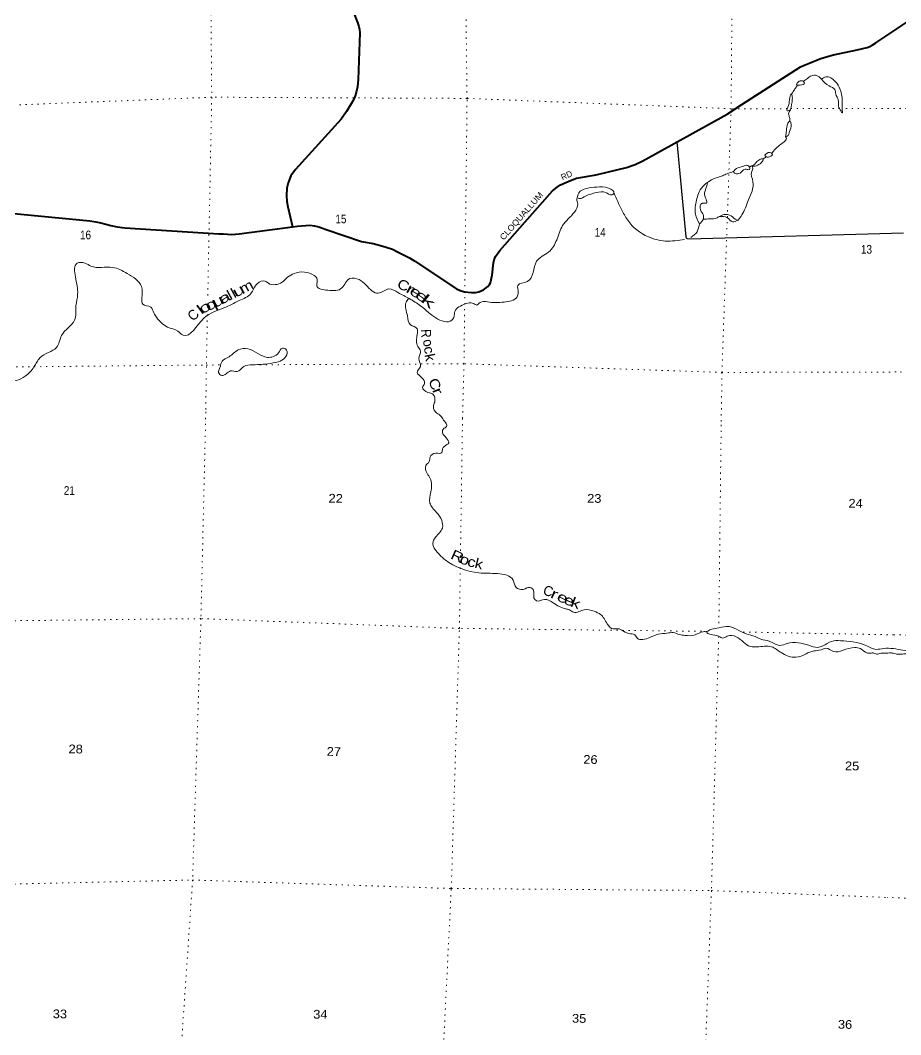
# Model space of a CAD drawing. Header units: feet. Extents: x -751810 to -497223, y -177792 to 12311.
# Drawn here: x -580426 to -562729, y -142703 to -122322 of the extents above; entities that cross this region are included whole.
import ezdxf
from ezdxf.enums import TextEntityAlignment as Align

# ---------------------------------------------------------------- set-up
doc = ezdxf.new("R2010")
doc.units = ezdxf.units.FT
doc.header["$LTSCALE"] = 80
doc.linetypes.add('DOTTED', pattern=[1.5, 0.3, -1.2])
for name, color, linetype, lineweight in [('26', 7, 'Continuous', 40), ('29', 7, 'Continuous', 25), ('39', 7, 'Continuous', 13), ('7', 7, 'DOTTED', 13)]:
    doc.layers.add(name, color=color, linetype=linetype, lineweight=lineweight)
doc.layers.add('27', color=7, linetype='Continuous')
doc.layers.add('41', color=7, linetype='Continuous')

msp = doc.modelspace()

# ---------------------------------------------------------------- linework, layer by layer
at = {"layer": '26'}
for points in [[(-573724.04, -122181.49), (-573649.68, -122365.39), (-573620.85, -122444.57), (-573606.51, -122509.13), (-573602.41, -122576.61), (-573631.65, -123510.98), (-573647.73, -123662.23), (-573669.75, -123747.58), (-573694.33, -123837.97), (-573733.76, -123934.81), (-573866.65, -124158.3), (-573976.31, -124307.85), (-574893.79, -125321.5), (-574986.5, -125450.14), (-575043.68, -125590.66), (-575065.36, -125694.03), (-575074.15, -125839.6), (-575068.94, -125963.03), (-575045.7, -126072.37), (-574954.44, -126470.7)], [(-574954.44, -126470.7), (-574851.29, -126457.82), (-574605.21, -126441.82), (-574513.39, -126452.6), (-574423.13, -126474.09), (-574275.91, -126525.36), (-573565.45, -126766.72), (-573335.39, -126808.65), (-573185.37, -126845.33), (-573070.02, -126877.96), (-572945.22, -126920.65), (-572833.88, -126978.55), (-572604.24, -127093.04), (-572493.58, -127164.54), (-571661.03, -127717.09), (-571581.35, -127754.53), (-571498.91, -127779.64), (-571355.66, -127793.78), (-571269.51, -127790.4), (-571208.57, -127776.05), (-571116.2, -127735.23), (-571029.35, -127672.04), (-570993.51, -127632.59), (-570972.7, -127596.89), (-570941.44, -127444.72), (-570912.99, -127195.71), (-570903.9, -127134.05), (-570875.22, -127069.49), (-570786.02, -126949.98), (-569727.37, -125747.51), (-569636.81, -125672.51), (-569565.12, -125629.47), (-569411.1, -125558.47), (-569296.29, -125511.11), (-569246.1, -125493.18), (-569162.92, -125480.06), (-568891.25, -125435.79), (-568820.87, -125422.91), (-568240.56, -125282.98), (-568066.83, -125220.6), (-567913.9, -125144.68), (-566215.98, -124205.4), (-565925.83, -124015.49), (-564741.28, -123260.7), (-564652.68, -123217.49), (-564552.32, -123174.45), (-564357.45, -123098.1), (-564247.64, -123063.26), (-564077.05, -123018.74), (-563606.65, -122915.47), (-563401.77, -122867.87), (-563347.95, -122849.86), (-563304.94, -122824.75), (-563229.53, -122772.81), (-562547.79, -122322.91)], [(-581184.6, -126142.13), (-579030.15, -126352.95), (-578907.88, -126370.12), (-578806.06, -126392.67), (-578608.51, -126443.59), (-578477.75, -126474.13), (-578322.43, -126495.45), (-576436.43, -126612.21), (-576350.4, -126615.79), (-576177.15, -126623.32), (-576027.8, -126612.21), (-574954.44, -126470.7)]]:
    msp.add_lwpolyline(points, dxfattribs=at)
at = {"layer": '29'}
msp.add_lwpolyline([(-567229.35, -124765.99), (-567049.27, -126674.32), (-567041.17, -126691.97), (-567032.57, -126700.57), (-567019.67, -126709.18), (-566980.09, -126712.43), (-562670.29, -126590.05)], dxfattribs=at)
at = {"layer": '39'}
msp.add_lwpolyline([(-565497.71, -125110.66), (-565492.86, -125105.8), (-565429.44, -125066.11)], dxfattribs=at)
for points in [[(-564685.69, -123545.53), (-564601.76, -123489.04), (-564517.93, -123436.57), (-564421.12, -123430.79), (-564320.21, -123505.76)], [(-564320.21, -123505.76), (-564166.36, -123640.45), (-564051.31, -123713.74), (-564035.42, -123806.87), (-563983.79, -123921.01), (-563976.72, -124046.19), (-563928.87, -124150.16), (-563907.55, -124184.94), (-563905.38, -124094.26), (-563905.19, -123918.83), (-563944.53, -123712.23), (-564045.38, -123550.55), (-564234.51, -123459.38), (-564320.21, -123505.76)], [(-564801.31, -123624.63), (-564844.07, -123682.95), (-564890.05, -123752.44), (-564924.56, -123806.36)], [(-564768.32, -123547.62), (-564701.7, -123541.12), (-564664.38, -123580.32), (-564748.01, -123624.72), (-564824.21, -123610.83), (-564809.44, -123582.94), (-564768.32, -123547.62)], [(-564942.51, -124122.5), (-564907.81, -123905.27), (-564917.86, -123820.34), (-564925.57, -123806.05), (-564959.42, -123873.81), (-564983.47, -124036.57), (-565014.12, -124138.69), (-564945.2, -124120.15)], [(-564942.51, -124122.5), (-564981.45, -124203.98), (-564962.97, -124272.98), (-564959.69, -124345.64)], [(-565046.84, -124662.19), (-565025.72, -124537.67), (-564996.02, -124391.17), (-564956.71, -124347.73), (-564932, -124408.81), (-564961.74, -124557.32), (-565010.32, -124650.95), (-565046.84, -124662.19)], [(-565322.8, -124996.85), (-565188.31, -124850.41), (-565096.04, -124782.01), (-565027.39, -124690.88), (-565046.84, -124662.19)], [(-565721.52, -125249.19), (-565645.69, -125194.52), (-565583.7, -125129.44), (-565494.7, -125113.39), (-565530.57, -125181.1), (-565628.73, -125243.31), (-565685.38, -125254.08), (-565714.95, -125247.94)], [(-565458.6, -125035.6), (-565362.54, -124977.37), (-565305.09, -125017.04), (-565342.19, -125052.46), (-565431.1, -125064.48), (-565458.6, -125035.6)], [(-566094.78, -125361.38), (-566030.93, -125302.39), (-565902.96, -125257.01), (-565801.79, -125237.22), (-565766.38, -125272.33), (-565771.57, -125320.6), (-565835.88, -125315.05), (-565904.95, -125339.64), (-565958.54, -125390.8), (-566057.5, -125402.58), (-566094.78, -125361.38)], [(-565997.4, -126337.61), (-565920.36, -126232.56), (-565792.52, -125941.17), (-565698.93, -125566.31), (-565724.23, -125362.05), (-565705.91, -125319.55), (-565721.52, -125249.19), (-565765.79, -125273.32)], [(-566620.23, -125583.23), (-566505.29, -125515.03), (-566312.33, -125446.99), (-566220.74, -125406.8), (-566094.78, -125361.38)], [(-569235.21, -125892.26), (-569198.57, -125792.3), (-568839.25, -125673.74), (-568600.11, -125695.51), (-568493.89, -125800.85), (-568540.96, -125832), (-568658.56, -125780.83), (-568849.97, -125784.39), (-569063.15, -125855.98), (-569185.13, -125903.52), (-569235.07, -125891.88)], [(-566773.24, -126412.43), (-566856.56, -126220.56), (-566831.57, -125934.82), (-566697.93, -125653.65), (-566615.87, -125591.06), (-566625.28, -125647.3), (-566673.92, -125827.63), (-566639.82, -125917.16), (-566633.61, -125993.93), (-566716.28, -125998.03), (-566753.74, -126132.25), (-566693.91, -126240.53), (-566712.57, -126346.96), (-566772.5, -126410.07)], [(-581983.03, -129700.81), (-581874.51, -129735.98), (-581569.85, -129712.91), (-581431.55, -129573.01), (-581355.28, -129500.2), (-581191.28, -129463.74), (-581047.34, -129592.15), (-580948.04, -129566.26), (-580901.02, -129537.12), (-580716.27, -129559.63), (-580325.52, -129474.07), (-580151.8, -129284.59), (-580030.7, -129105.96), (-579858.86, -128995.08), (-579697.43, -128898.06), (-579594.86, -128652.46), (-579335.8, -128348.04), (-579306.69, -128058.36), (-579272.99, -127829.28), (-579318.86, -127475.32), (-579284.1, -127201.91), (-579127, -127201.58), (-579005.62, -127262.92), (-578571.19, -127287.28), (-578278.07, -127409.13), (-577990.25, -127667.97), (-577981.87, -127906.1), (-577964.6, -128025.48), (-577804.93, -128085.71), (-577741.27, -128202.14), (-577689, -128290.08), (-577466.16, -128486.9), (-577258.71, -128570.43), (-577149.8, -128647.61), (-576734.78, -128306.53), (-576333.13, -128102.26), (-576025.46, -127954.25), (-575792.47, -127812.55), (-575662.83, -127613.96), (-575506.49, -127561.19), (-575439.07, -127605.12), (-575164.7, -127585.38), (-575053.54, -127485.16), (-574920.81, -127409.65), (-574518.98, -127449.37), (-574458.37, -127525.41), (-574465.54, -127656.31), (-574244.16, -127746.22), (-573963.11, -127700.42), (-573799.45, -127510.7), (-573614.71, -127533.2), (-573476.38, -127643.34), (-573230.57, -127806.41), (-573015.03, -127720.76), (-572835.47, -127791.53), (-572606.81, -127913.88), (-572378.72, -128060.41), (-572220.75, -128191.17), (-572074.41, -128303.51), (-571753.23, -128347.37), (-571707.06, -128269.82), (-571690.7, -128175.44), (-571479.55, -128021.12), (-571324.23, -128010.66), (-571246.45, -128042.74), (-571182.8, -127991.82), (-571035.52, -127981.18), (-570872.68, -127993.08), (-570703.26, -127982.96), (-570438.93, -127878.29), (-570416.72, -127792.11), (-570423.35, -127648.78), (-570234.17, -127570.57), (-570047.17, -127163.63), (-569803, -126975.81), (-569644.16, -126735.56), (-569524.43, -126446), (-569286.37, -126177.38), (-569222.01, -126013.55), (-569241.83, -125916.3), (-569235.21, -125892.26)], [(-568491.83, -125797.62), (-568340.52, -126123.06), (-568216.83, -126339.72), (-567801.88, -126672.13), (-567463.56, -126756.74), (-567071.97, -126727.23)], [(-566696.17, -126315.79), (-566568.79, -126314.06), (-566419.17, -126289.35), (-566386.48, -126269.96)], [(-566386.48, -126269.96), (-566278.68, -126226.12), (-566140.38, -126253.58), (-566027.44, -126330.85), (-565999.38, -126338.23)], [(-565997.4, -126337.61), (-566111.03, -126373.24), (-566211.7, -126288.2), (-566379.98, -126267.32)], [(-566950.3, -126683.91), (-566822.66, -126570.21), (-566772.5, -126410.07)], [(-572620.8, -127909.52), (-572675.26, -127996.95), (-572645.38, -128261.81), (-572585.23, -128440.68), (-572450.15, -128518.47), (-572446.92, -128635.5), (-572436.57, -128875.7), (-572382.44, -128969.73), (-572414.11, -129114.17), (-572383.81, -129278.21), (-572449.07, -129395.64), (-572352.95, -129502.76), (-572301.42, -129620.93), (-572339.49, -129696.66), (-572231.15, -129798.02), (-572133.4, -129836.62), (-572096.87, -129992.75), (-572123.25, -130084.88), (-572053.94, -130217.58), (-572008.27, -130244.87), (-571947.55, -130309.1)], [(-576404.34, -129276), (-576370.96, -129174.11), (-576229.8, -129082.67), (-576045.26, -128945.87), (-575849.39, -128924.28), (-575458.75, -129094.8), (-575237.03, -129003.24), (-575156.3, -128912.39), (-575072.63, -128950.66), (-575087.76, -129077.34), (-575342.6, -129206.43), (-575764.45, -129244.88), (-575932.38, -129277.21), (-576067.7, -129376.86), (-576198.38, -129367.73), (-576377.79, -129458.27), (-576440.79, -129398.31), (-576422.8, -129320.09), (-576403.57, -129274.17)], [(-571947.55, -130309.1), (-571881.49, -130405.38), (-571850.66, -130470.44), (-571906, -130519.71), (-571941.28, -130571.38), (-571863.79, -130713.9), (-571815.55, -130811.54), (-571901.51, -130882.36), (-571936.7, -130930.01), (-571954.42, -131008.21), (-572071.37, -131022.02), (-572189.55, -131094.22), (-572205.6, -131188.58), (-572273.67, -131269.82), (-572246.75, -131425.45), (-572188.49, -131525.29), (-572174.06, -131797.5), (-572192.8, -132020.71), (-572059.95, -132208.64), (-571954.74, -132371.85), (-571941.81, -132523.17), (-572080.47, -132709.78), (-572133.34, -132833.62), (-572040.58, -133014.72), (-571884.77, -133162.81), (-571206.33, -133423.92), (-570834.53, -133439.3), (-570519.5, -133572.4), (-570458.19, -133718.64), (-570316.15, -133755.67), (-570178.55, -133716.09), (-570107.39, -133775.9), (-570100.49, -133927.1), (-570049.39, -133984.51), (-569887.95, -133959.49), (-569714.33, -134025.35), (-569463.47, -134149.13), (-569389.42, -134166.7), (-569301.92, -134214.75), (-569093.69, -134164.47), (-568893.21, -134196.61), (-568763.79, -134259.59), (-568628.88, -134445.54), (-568506.37, -134550.68), (-568451.95, -134545.71), (-568333.87, -134574.22), (-568194.48, -134641.42), (-568072.42, -134672.02), (-568019.52, -134739.54), (-567915.43, -134763.74), (-567773.8, -134724.23), (-567603.44, -134657.09), (-567428.01, -134636.37), (-567301.05, -134624.77), (-567177.15, -134663.47), (-567070.92, -134681.67), (-566859.43, -134667.71), (-566701.25, -134606.37), (-566626.2, -134609.01)], [(-562877.22, -134945.78), (-563069.6, -134943.76), (-563220.82, -134960.92), (-563440.39, -134880.06), (-563939.31, -134787.65), (-564118.59, -134800.24), (-564293.48, -134891.46), (-564400.71, -134921.58), (-564574.84, -134879.88), (-565010.55, -134843.1), (-565164.2, -134880.36), (-565359.64, -134799.97), (-565543.74, -134754.04), (-565655.36, -134705.52), (-565833.21, -134649.65), (-566228.37, -134500.87), (-566426.25, -134537.26), (-566565.74, -134570.77), (-566627.07, -134617.9), (-566565.54, -134657.38), (-566381.41, -134701.29), (-566309.7, -134734.93), (-566214.36, -134696.53), (-566035.58, -134708.1), (-565747.99, -134903.1), (-565617.43, -134911.72), (-565327.73, -134909.37), (-565135.01, -135023.94), (-564835.27, -135118.47), (-564632.74, -135051.96), (-564474.61, -134992.63), (-564331.35, -134971.28), (-564234.08, -134936.94), (-564082.62, -135004.38), (-563889.01, -134979.99), (-563654.56, -134926.2), (-563538.33, -134946.62), (-563397.38, -135036), (-563320.93, -135035.49), (-563284.7, -135034.19), (-563214.75, -135055.71), (-563125.9, -135039.33), (-563019.3, -135039.42), (-562952.78, -135032.67), (-562879.76, -135039.08)], [(-562877.22, -134945.78), (-562489.43, -134995.12), (-562276.9, -135010.84), (-562151.19, -135042.36), (-562047.61, -135075.3), (-561785.15, -135176.88), (-561481.11, -135150.75), (-561263.27, -135192.77), (-561228.64, -135250.05), (-561304.75, -135316.46), (-561487.7, -135321.66), (-561596.32, -135326.82), (-561815.19, -135323.02), (-561970.8, -135282.65), (-562053.01, -135201.96), (-562295.77, -135115), (-562432.97, -135137.52), (-562531.84, -135078.53), (-562641.55, -135049.45), (-562750.33, -135060.65), (-562879.76, -135039.08)]]:
    msp.add_spline(points, degree=3, dxfattribs=at)
at = {"layer": '7'}
for p, q in [((-563955.79, -124097.27), (-564938.11, -124097.94)), ((-562608.54, -124096.34), (-563903.02, -124097.23)), ((-562739.6, -129388.35), (-561148.4, -129411.97)), ((-566338.47, -130449.7), (-566384.53, -134526.9)), ((-562870.38, -134669.82), (-565927.85, -134611.28))]:
    msp.add_line(p, q, dxfattribs=at)
for points in [[(-571537.32, -130319.54), (-571507.69, -129227.08), (-571445.68, -123891.77), (-571511.88, -118799.34), (-571169.04, -113492.56), (-570969.19, -108196.64), (-570907.13, -102859.32), (-570829.43, -99579.11)], [(-565756.67, -109492.4), (-565882.2, -113457.33), (-566094.72, -118692.52), (-566138.25, -124098.76), (-566322.07, -129397.06), (-566338.47, -130449.7)], [(-576357.62, -109990.11), (-576478.58, -113553.46), (-576625.67, -118477.88), (-576578.35, -123868.04), (-576659.64, -127941.41)], [(-565009.57, -124097.99), (-566138.25, -124098.76), (-571445.68, -123891.77), (-576578.35, -123868.04), (-581883.28, -124078.13), (-587150.92, -124065.45), (-591820.81, -124114.67)], [(-576665.5, -128234.97), (-576686.29, -129276.85), (-576697.46, -130189.17)], [(-594015.74, -129348.73), (-591872.77, -129450.2), (-587093.7, -129286.61), (-581828.06, -129299.25), (-576687.65, -129248.62), (-576395.54, -129247.2)], [(-575731.51, -129243.97), (-571493.53, -129223.37), (-566326.08, -129396.97), (-562739.6, -129388.35)], [(-576697.46, -130189.17), (-576795.21, -134343.15), (-576963.22, -139595.01), (-577330.13, -145028.26), (-577482.72, -150215.97), (-577581.13, -154463.98)], [(-572710.8, -176107.39), (-572655.53, -171418.29), (-572542.92, -166411.08), (-572466.67, -161026.49), (-572319.59, -155621.14), (-572181.6, -150265.97), (-572019.82, -144959.81), (-571763.19, -139765.89), (-571599.74, -134540.13), (-571537.32, -130319.54)], [(-566616.59, -134599.76), (-571599.74, -134540.13), (-576795.21, -134343.15), (-582046.32, -134402.91), (-587304.65, -134615.6), (-592181.13, -134747.19), (-594155.08, -134679.12)], [(-566388.15, -134699.3), (-566534.28, -139806.41), (-566730.28, -145049.66), (-566786.01, -149841.16)], [(-562870.38, -134669.82), (-561197.6, -134691.32), (-555876.73, -134792.52), (-550550.86, -134932.09), (-545200.57, -135060.23), (-539818.29, -135118.78), (-534453.28, -135072.2), (-531599.57, -135161.23)], [(-581025.38, -139686.57), (-576963.22, -139595.01), (-571763.19, -139765.89), (-566534.28, -139806.41), (-563001.06, -139946.05)], [(-531723.3, -140451.37), (-534738.21, -140382.39), (-540013.7, -140387.07), (-545328.88, -140298.1), (-550621, -140173.51), (-555968.56, -140093.75), (-561315.8, -140001.91), (-563001.06, -139946.05)]]:
    msp.add_lwpolyline(points, dxfattribs=at)

# ---------------------------------------------------------------- texts
at = {"layer": '27'}
msp.add_text('RD', height=120, rotation=23.749, dxfattribs=at).set_placement((-569527.47, -125539.2))
at = {"layer": '27', "width": 1.1}
msp.add_text('CLOQUALLUM', height=120, rotation=48.639, dxfattribs=at).set_placement((-570710.23, -126750.67))
at = {"layer": '41'}
for s, rotation, width, p in [('m', 28.43, 1.25, (-575838.21, -127763.51)), ('C', 336.236, 1.2, (-572764.71, -127735.28)), ('l', 28.716, 1.2, (-576171.34, -127930.7)), ('l', 28.665, 1.2, (-576094.06, -127892.29)), ('u', 29.185, 1.6, (-575992.45, -127841.27)), ('r', 330.845, 1.65, (-572630.64, -127806.59)), ('e', 329.04, 1.5, (-572526.73, -127868.61)), ('q', 27.355, 1.5, (-576547.85, -128119.75)), ('u', 26.562, 1.55, (-576413.03, -128052.77)), ('a', 27.716, 1.5, (-576275.3, -127983.14)), ('e', 325.522, 1.65, (-572409.06, -127948.38)), ('k', 320.825, 2.05, (-572288.79, -128042.91)), ('l', 36.951, 1.5, (-576750.59, -128214.48)), ('o', 33.355, 1.6, (-576665.06, -128170.63)), ('R', 272.684, 0.9, (-572368.25, -128618.71)), ('c', 281.46, 1.1, (-572304.01, -128965.02)), ('k', 281.247, 1.1, (-572287.71, -129113.62)), ('C', 294.773, 1.2, (-572183.42, -129672.57)), ('r', 291.673, 1.4, (-572126.81, -129808.09))]:
    msp.add_text(s, height=200, rotation=rotation, dxfattribs=dict(at, width=width)).set_placement(p, align=Align.CENTER)
for s, rotation, p in [('C', 44.104, (-576881.75, -128313.24)), ('o', 283.975, (-572322.63, -128825.55))]:
    msp.add_text(s, height=200, rotation=rotation, dxfattribs=at).set_placement(p, align=Align.CENTER)
for s, rotation, width, p in [('R', 335.624, 1.3, (-571795.26, -133128.97)), ('o', 338.125, 1.25, (-571613.79, -133217.07)), ('c', 345.347, 1.2, (-571454.7, -133280.24)), ('k', 346.457, 1.2, (-571307.2, -133319.08)), ('r', 336.36, 1.45, (-569785.84, -133912.72)), ('e', 333.582, 1.4, (-569660.07, -133962.97)), ('e', 336.966, 1.3, (-569518.46, -134032.53)), ('k', 339.166, 1.4, (-569385.38, -134091.09))]:
    msp.add_text(s, height=200, rotation=rotation, dxfattribs=dict(at, width=width)).set_placement(p)
msp.add_text('C', height=200, rotation=343.864, dxfattribs=at).set_placement((-569933.07, -133858.53))
at = {"layer": '7', "width": 0.85}
for s, p in [('15', (-574091.52, -126400.69)), ('16', (-579225.15, -126722.42)), ('14', (-568879.82, -126669.94)), ('13', (-563527.19, -127012.12))]:
    msp.add_text(s, height=175, dxfattribs=at).set_placement(p)
at = {"layer": '7'}
for s, width, p in [('21', 0.85, (-579553, -131855.85)), ('22', 1.1, (-574230.98, -132011.01)), ('23', 1.1, (-569032.65, -132012.44)), ('24', 1.1, (-563780.7, -132112.87)), ('28', 1.1, (-579457.59, -137047.5)), ('27', 1.1, (-574268.04, -137098.05)), ('26', 1.1, (-569110.02, -137258.03)), ('25', 1.1, (-563850.63, -137387.7)), ('33', 1.1, (-579774.75, -142369.38)), ('34', 1.1, (-574539.22, -142378.09)), ('35', 1.1, (-569337.34, -142460.37)), ('36', 1.1, (-563992.61, -142580.9))]:
    msp.add_text(s, height=175, rotation=358.872, dxfattribs=dict(at, width=width)).set_placement(p)

doc.saveas('drawing.dxf')
